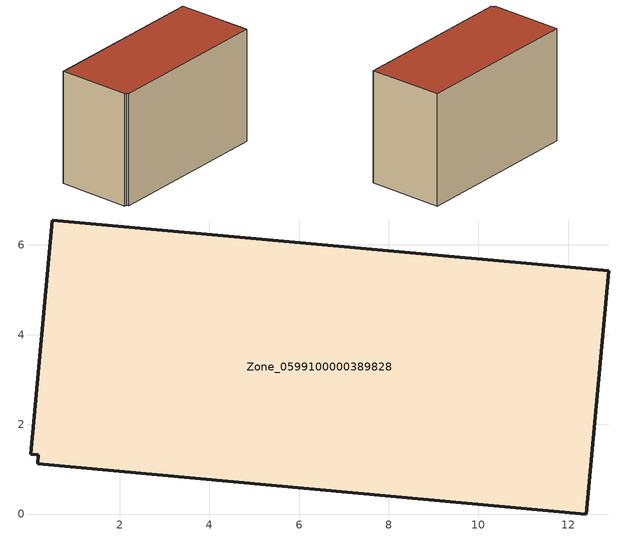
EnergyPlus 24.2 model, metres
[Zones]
Zone_0599100000389828
 floor ground (C_G): 12.41,0 0.17,1.12 0.19,1.32 0.02,1.33 0.49,6.56 12.9,5.42 z0
 wall outside (C_F): 12.41,0 12.9,5.42 0.49,6.56 0.02,1.33 0.19,1.32 0.17,1.12 12.41,0 z0:8.29
 roof outside (C_R): 0.17,1.12 12.41,0 12.9,5.42 0.49,6.56 0.02,1.33 0.19,1.32 z8.29
[BUILDING]
Pand.0599100000389828: North Axis=0; Terrain=City; Loads Convergence Tolerance Value=0.04; Temperature Convergence Tolerance Value=0.4; Solar Distribution=FullExterior; Maximum Number of Warmup Days=25; Minimum Number of Warmup Days=1
[Site:Location]
Rotterdam.The.Hague.AP_ZH_NLD Design_Conditions: Latitude=51.96; Longitude=4.45; Time Zone=1; Elevation=-4.5
[SITE:GROUNDTEMPERATURE:BUILDINGSURFACE]
18, 18, 18, 18, 18, 18, 18, 18, 18, 18, 18, 18
[MATERIAL] Thermal Absorptance=0.9; Solar Absorptance=0.7; Visible Absorptance=0.7
Name | Roughness | Thickness | Conductivity | Density | Specific Heat
G.TI.1992-2005 | MediumSmooth | 0.15 | 0.06 | 540 | 1210
F.TI.1992-2005 | Rough | 0.3 | 0.12 | 1920 | 840
R.TI.1992-2005 | MediumRough | 0.2 | 0.08 | 1500 | 1000
[CONSTRUCTION]
C_G: G.TI.1992-2005
C_F: F.TI.1992-2005
C_R: R.TI.1992-2005
[ZONE]
Zone_0599100000389828: Type=1; Multiplier=1; Ceiling Height=Autocalculate; Volume=Autocalculate; Floor Area=autocalculate; Part of Total Floor Area=Yes
[ZONEINFILTRATION:DESIGNFLOWRATE]
Infil_Zone_0599100000389828: Zone or ZoneList or Space or SpaceList=Zone_0599100000389828; Schedule=AlwaysOn; Design Flow Rate Calculation Method=Flow/Area; Flow Rate per Floor Area=0.0015; Constant Term Coefficient=1; Temperature Term Coefficient=0; Velocity Term Coefficient=0; Velocity Squared Term Coefficient=0
[HVACTEMPLATE:ZONE:IDEALLOADSAIRSYSTEM]
Zone_0599100000389828: Maximum Heating Supply Air Temperature=50; Minimum Cooling Supply Air Temperature=13; Maximum Heating Supply Air Humidity Ratio=0.0156; Minimum Cooling Supply Air Humidity Ratio=0.0077; Heating Limit=NoLimit; Cooling Limit=NoLimit; Dehumidification Control Type=ConstantSensibleHeatRatio; Cooling Sensible Heat Ratio=0.7; Dehumidification Setpoint=60; Humidification Control Type=None; Humidification Setpoint=30; Outdoor Air Method=None; Outdoor Air Flow Rate per Person=0.00944; Outdoor Air Flow Rate per Zone Floor Area=0; Outdoor Air Flow Rate per Zone=0; Demand Controlled Ventilation Type=None; Outdoor Air Economizer Type=NoEconomizer; Heat Recovery Type=None; Sensible Heat Recovery Effectiveness=0.7; Latent Heat Recovery Effectiveness=0.65
[ZONECONTROL:THERMOSTAT]
ThermostatControl_Zone_0599100000389828: Zone or ZoneList=Zone_0599100000389828; Control Type Schedule=DualSetpointControlType; Control 1=Thermostat_Zone_0599100000389828; Temperature Difference Between Cutout And Setpoint=0
[THERMOSTATSETPOINT:DUALSETPOINT]
Thermostat_Zone_0599100000389828: Heating Setpoint Temperature Schedule=HeatingSetpoint_Zone_0599100000389828; Cooling Setpoint Temperature Schedule=CoolingSetpoint_Zone_0599100000389828
[SCHEDULE:COMPACT]
HeatingSetpoint_Zone_0599100000389828: Through: 12/31, For: AllDays, Until: 24:00, 21
CoolingSetpoint_Zone_0599100000389828: Through: 12/31, For: AllDays, Until: 24:00, 24
DualSetpointControlType: Through: 12/31, For: AllDays, Until: 24:00, 4
AlwaysOn: Through: 12/31, For: AllDays, Until: 24:00, 1
